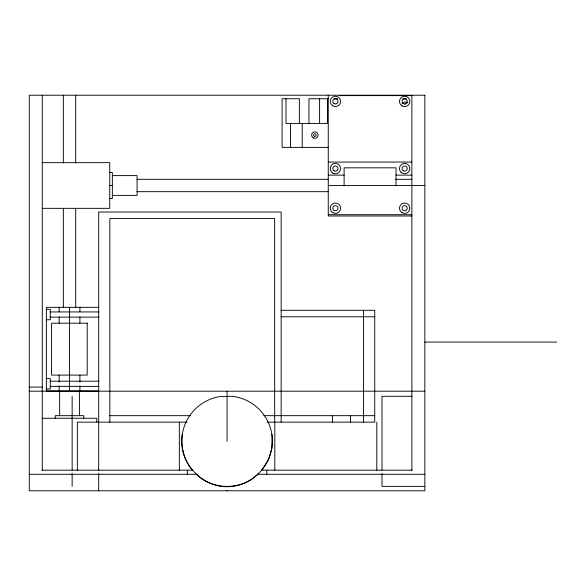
<?xml version="1.0" encoding="UTF-8"?>
<svg xmlns="http://www.w3.org/2000/svg" width="586" height="586" viewBox="0 0 586 586"><rect width="100%" height="100%" fill="white"/><g stroke="black" fill="none" stroke-linecap="round" stroke-linejoin="round"><path stroke-width="0.88" d="M290.531 147.372L290.531 123.412M302.215 147.372L302.215 123.412M182.268 434.512C180.854 446.92 183.858 460.039 191.996 469.679M258.228 473.715C242.238 490.533 212.476 490.607 196.244 474.103M261.913 470.177L268.586 459.519L271.882 448.158L272.124 436.328A45.327 45.32 0 0 0 232.078 396.283L220.255 396.524A45.327 45.32 0 0 0 182.026 436.328C178.327 464.801 205.598 490.987 233.895 486.138C257.899 482.637 275.684 458.464 271.882 434.512M339.931 95.613L412.068 95.613M328.079 98.756L308.954 98.756L308.954 123.412M334.005 98.756L337.631 98.756M402.794 98.756L406.442 98.756M328.255 147.372L282.1 147.372L282.1 98.756L299.365 98.756L299.365 123.412M328.255 162.066L411.87 162.066M42.28 162.659L109.758 162.659L109.758 208.338L42.28 208.338M109.758 172.548L112.358 172.548L112.358 198.449L109.758 198.449M328.255 175.119L344.107 175.119M396.019 175.119L411.87 175.119M112.358 175.61L137.08 175.61L137.08 195.387L112.358 195.387M137.08 179.316L328.255 179.316M395.513 179.316L411.87 179.316M109.758 185.498L112.358 185.498M328.255 185.498L424.85 185.498M137.08 191.681L328.255 191.681M328.255 214.696L411.87 214.696M411.87 216L328.255 216L328.255 95.225M98.682 307.328L46.367 307.328L46.367 390.95L98.682 390.95M46.367 309.349L50.264 309.349L50.264 319.729L46.367 319.729M281.155 310.294L374.74 310.294L374.74 422.154L267.179 422.154M50.264 311.942L98.961 311.942M281.155 316.784L374.74 316.784M50.264 317.136L98.961 317.136M424.85 342.078L556.7 342.078M46.367 378.607L50.264 378.607L50.264 388.987L46.367 388.987M50.264 381.2L98.961 381.2M50.264 386.394L98.961 386.394M29.3 387.075L42.28 387.075M29.3 391.199L424.85 391.199M412.083 396.283L381.999 396.283L381.999 470.177M109.853 415.672L190.67 415.672M263.715 415.672L374.74 415.672M42.28 418.265L96.785 418.265L96.785 421.905M187.095 422.154L77.345 422.154L77.345 470.177M41.987 470.177L192.787 470.177M261.363 470.177L412.163 470.177M29.3 474.294L196.5 474.294M257.65 474.294L424.85 474.294M424.85 486.38L381.999 486.38L381.999 473.451M411.87 95.225L411.87 470.639M396.019 185.952L396.019 167.823L344.107 167.823L344.107 185.952M376.805 422.154L376.805 470.177M363.562 310.294L363.562 422.154M350.589 415.672L350.589 422.154M332.394 415.672L332.394 422.154M327.523 98.756L327.523 123.412L285.99 123.412L285.99 98.756M319.597 98.756L319.597 123.412M281.155 422.154L281.155 212.022L98.682 212.022L98.682 470.646M274.805 422.154L274.805 470.177M274.666 422.154L274.666 218.512L109.853 218.512L109.853 422.154M266.776 470.177L266.776 474.294M227.075 391.199L227.075 441.331M227.075 490.394L227.075 490.775M187.374 470.177L187.374 474.294M179.345 422.154L179.345 470.177M98.682 473.393L98.682 490.775M83.805 418.265L83.805 415.672L55.252 415.672L55.252 418.265M79.908 307.328L79.908 311.73M79.908 317.019L79.908 323.186M79.908 375.091L79.908 382.138M79.908 385.661L79.908 390.95M79.418 390.95L79.418 415.672M75.711 95.225L75.711 162.974M75.711 208.755L75.711 307.635M72.151 396.283L72.151 470.177M72.151 473.451L72.151 486.38M69.529 307.328L69.529 390.95M63.347 95.225L63.347 162.974M63.347 208.755L63.347 307.635M59.64 390.95L59.64 415.672M59.149 307.328L59.149 311.73M59.149 317.019L59.149 323.186M59.149 375.091L59.149 382.138M59.149 385.661L59.149 390.95M42.28 95.225L42.28 470.177M402.575 103.619A3.245 3.245 0 0 1 407.68 102.946M405.051 103.986A1.297 1.297 0 0 1 405.717 103.986M424.85 95.225L29.3 95.225L29.3 490.775L424.85 490.775L424.85 95.225M87.204 323.186L51.561 323.186L51.561 375.091L87.204 375.091L87.204 323.186M314.221 136.216A1.297 1.297 0 0 0 316.162 135.088A1.297 1.297 0 0 0 314.221 133.967A1.297 1.297 0 0 0 314.221 136.216M313.246 137.9A3.245 3.245 0 0 0 318.11 135.088A3.245 3.245 0 0 0 313.246 132.282A3.245 3.245 0 0 0 313.246 137.9M334.108 103.656A2.593 2.593 0 0 0 337.997 101.407A2.593 2.593 0 0 0 334.108 99.159A2.593 2.593 0 0 0 334.108 103.656M403.366 103.656A2.593 2.593 0 0 0 407.255 101.407A2.593 2.593 0 0 0 403.366 99.159A2.593 2.593 0 0 0 403.366 103.656M402.069 212.703A5.193 5.193 0 0 0 409.856 208.213A5.193 5.193 0 0 0 402.069 203.716A5.193 5.193 0 0 0 402.069 212.703M403.366 210.455A2.593 2.593 0 0 0 407.255 208.213A2.593 2.593 0 0 0 403.366 205.964A2.593 2.593 0 0 0 403.366 210.455M400.992 172.262A5.193 5.193 0 0 0 409.673 169.933A5.193 5.193 0 0 0 403.322 163.575A5.193 5.193 0 0 0 400.992 172.262M403.366 170.841A2.593 2.593 0 0 0 407.255 168.592A2.593 2.593 0 0 0 403.366 166.343A2.593 2.593 0 0 0 403.366 170.841M332.811 173.082A5.193 5.193 0 0 0 340.598 168.592A5.193 5.193 0 0 0 332.811 164.095A5.193 5.193 0 0 0 332.811 173.082M334.108 170.841A2.593 2.593 0 0 0 337.997 168.592A2.593 2.593 0 0 0 334.108 166.343A2.593 2.593 0 0 0 334.108 170.841M332.811 212.703A5.193 5.193 0 0 0 340.598 208.213A5.193 5.193 0 0 0 332.811 203.716A5.193 5.193 0 0 0 332.811 212.703M334.108 210.455A2.593 2.593 0 0 0 337.997 208.213A2.593 2.593 0 0 0 334.108 205.964A2.593 2.593 0 0 0 334.108 210.455M332.811 105.905A5.193 5.193 0 0 0 340.598 101.407A5.193 5.193 0 0 0 332.811 96.91A5.193 5.193 0 0 0 332.811 105.905M402.069 105.905A5.193 5.193 0 0 0 409.856 101.407A5.193 5.193 0 0 0 402.069 96.91A5.193 5.193 0 0 0 402.069 105.905"/></g></svg>
